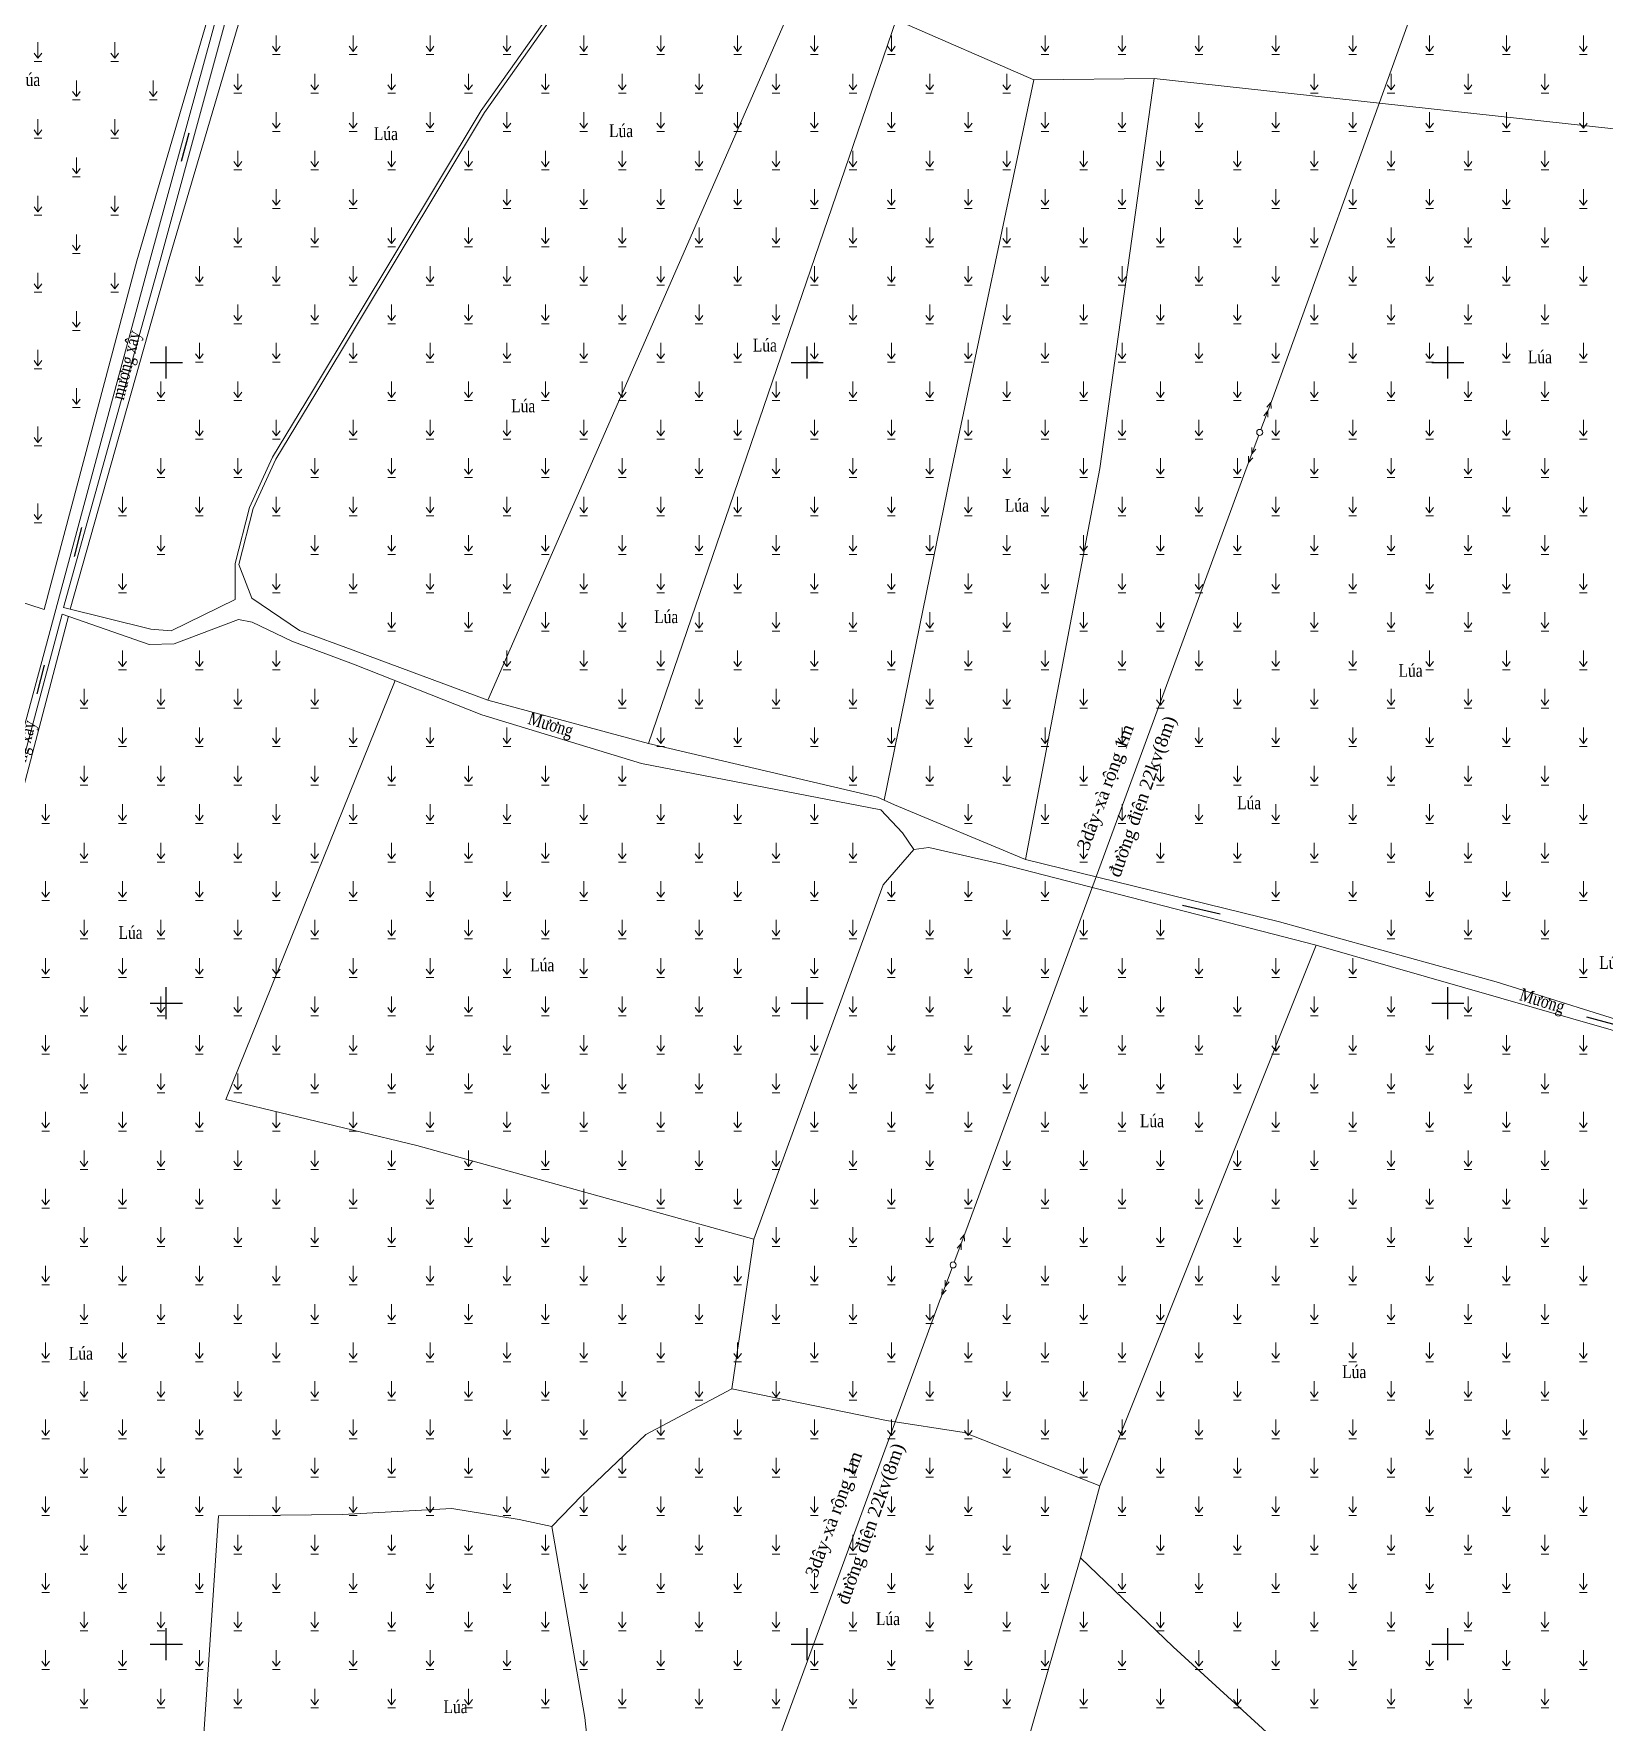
# Model space of a CAD drawing. Header units: metres. Extents: x 585499 to 586851, y 1565849 to 1566901.
# Drawn here: x 586139.7 to 586262.2, y 1566493.9 to 1566625.6 of the extents above; entities that cross this region are included whole.
import ezdxf

# ---------------------------------------------------------------- set-up
doc = ezdxf.new("R2010")
doc.units = ezdxf.units.M
for name, color, linetype, lineweight in [('duong bo', 97, 'Continuous', 0), ('Ghi chu', 2, 'Continuous', 5), ('muong xay', 90, 'Continuous', 0), ('text', 7, 'Continuous', 0), ('ThucVat', 90, 'Continuous', 0), ('thuy van', 111, 'Continuous', 0), ('đuongdien', 2, 'Continuous', 0)]:
    doc.layers.add(name, color=color, linetype=linetype, lineweight=lineweight)
doc.layers.add('K_HUNG', color=7, linetype='Continuous')
doc.styles.add('ghi chu', font='times.ttf', dxfattribs={"height": 1})
doc.styles.get("Standard").update_dxf_attribs({"font": 'simplex.shx'})
doc.linetypes.add('B_DAP_CAO1', pattern='A,0.2,[130,ltypeshp.shx,S=0.75,R=0,X=0,Y=0.75],1.2,[130,ltypeshp.shx,S=0.25,R=0,X=0,Y=0.25],1', length=2.4)
doc.linetypes.add('TAluy-500', pattern='A,0.667,[130,ltypeshp.shx,S=-0.25,R=0,X=-0.25,Y=0.25],0.333', length=1)
doc.linetypes.add('TAluy-500N', pattern='A,0.667,[130,ltypeshp.shx,S=-0.25,R=0,X=0.25,Y=-0.25],0.333', length=1)
doc.dimstyles.get("Standard").update_dxf_attribs({"dimtxt": 0.18, "dimasz": 0.18, "dimexe": 0.18, "dimexo": 0.0625, "dimgap": 0.09, "dimtad": 0, "dimtih": 1, "dimtoh": 1, "dimdec": 4, "dimzin": 0, "dimdsep": 46, "dimtxsty": 'Standard', "dimcen": 0.09, "dimadec": 0, "dimazin": 0, "dimtfac": 1, "dimtdec": 4, "dimtofl": 0, "dimtmove": 0, "dimatfit": 3, "dimfxl": 1, "dimtolj": 1, "dimtzin": 0, "dimarcsym": 0})

# ---------------------------------------------------------------- blocks, each defined once
blk = doc.blocks.new('cdct')
at = {"layer": 'Ghi chu'}
for points in [[(-0.95, 0), (-11.23, 0)], [(-8.18, -0.66), (-10, 0), (-8.18, 0.7)], [(-5.32, -0.66), (-7.15, 0), (-5.32, 0.7)], [(0.95, 0), (11.23, 0)], [(5.32, -0.66), (7.15, 0), (5.32, 0.7)], [(8.18, -0.66), (10, 0), (8.18, 0.7)]]:
    blk.add_lwpolyline(points, dxfattribs=at)
blk.add_circle((0, 0), 0.947, dxfattribs=at)
blk = doc.blocks.new('aa')
at = {"layer": 'ThucVat', "color": 8}
for p, q in [((586849.35, 1565409.62), (586849.05, 1565410.02)), ((586849.35, 1565409.62), (586849.35, 1565410.87)), ((586849.35, 1565409.62), (586849.65, 1565410.02)), ((586849.05, 1565409.37), (586849.65, 1565409.37))]:
    blk.add_line(p, q, dxfattribs=at)

msp = doc.modelspace()

# ---------------------------------------------------------------- linework, layer by layer
at = {"layer": 'duong bo', "color": 8}
for p, q in [((586180.08, 1566509.17, 14.25), (586182.66, 1566494.28, 14.25)), ((586182.66, 1566494.28, 14.25), (586185.6, 1566465.88, 14.25))]:
    msp.add_line(p, q, dxfattribs=at)
at = {"layer": 'duong bo', "color": 8, "linetype": 'B_DAP_CAO1', "elevation": 14.25}
for points in [[(586173.72, 1566694.18), (586158.22, 1566635.22), (586157.89, 1566634.1), (586150.14, 1566607.81), (586142.49, 1566580.76)], [(586100.14, 1566594.59), (586119.7, 1566587.49), (586140.47, 1566580.71), (586147.7, 1566607.92), (586154.78, 1566632.15)], [(586142.37, 1566580.19), (586117.25, 1566484.68)]]:
    msp.add_lwpolyline(points, dxfattribs=at)
at = {"layer": 'duong bo', "color": 8, "elevation": 14.25}
for points in [[(586175.09, 1566573.65), (586199.95, 1566630.45), (586206.96, 1566626.73)], [(586206.96, 1566626.73), (586187.64, 1566570.27)], [(586206.96, 1566626.73), (586217.7, 1566622.05)], [(586206.01, 1566565.85), (586211.23, 1566591.35), (586217.7, 1566622.05)], [(586217.05, 1566561.21), (586222.86, 1566591.72), (586227.08, 1566622.14), (586217.7, 1566622.05)], [(586227.08, 1566622.14), (586301.93, 1566613.95)], [(586154.64, 1566542.49), (586167.85, 1566575.18)], [(586195.84, 1566531.6), (586205.93, 1566559.23), (586208.34, 1566561.99)], [(586222.85, 1566512.35), (586239.74, 1566554.52)], [(586154.64, 1566542.49), (586169.56, 1566538.89), (586195.84, 1566531.6), (586194.14, 1566519.91)], [(586250.52, 1566478.46), (586237.04, 1566492.03), (586228.57, 1566499.78), (586221.35, 1566506.72), (586222.85, 1566512.35), (586212.26, 1566516.5), (586206.19, 1566517.45), (586194.14, 1566519.91), (586187.41, 1566516.36), (586182.43, 1566511.59), (586180.08, 1566509.17), (586177.53, 1566509.73), (586172.28, 1566510.57), (586163.76, 1566510.12), (586154.08, 1566510), (586151.82, 1566476.32)], [(586216.68, 1566490.55), (586216.68, 1566490.55), (586221.35, 1566506.72)]]:
    msp.add_lwpolyline(points, dxfattribs=at)
at = {"layer": 'K_HUNG', "color": 8}
for p, q in [((586150, 1566598.75), (586150, 1566601.25)), ((586200, 1566598.75), (586200, 1566601.25)), ((586250, 1566598.75), (586250, 1566601.25)), ((586148.75, 1566600), (586151.25, 1566600)), ((586198.75, 1566600), (586201.25, 1566600)), ((586248.75, 1566600), (586251.25, 1566600)), ((586150, 1566548.75), (586150, 1566551.25)), ((586200, 1566548.75), (586200, 1566551.25)), ((586250, 1566548.75), (586250, 1566551.25)), ((586148.75, 1566550), (586151.25, 1566550)), ((586198.75, 1566550), (586201.25, 1566550)), ((586248.75, 1566550), (586251.25, 1566550)), ((586150, 1566498.75), (586150, 1566501.25)), ((586200, 1566498.75), (586200, 1566501.25)), ((586250, 1566498.75), (586250, 1566501.25)), ((586148.75, 1566500), (586151.25, 1566500)), ((586198.75, 1566500), (586201.25, 1566500)), ((586248.75, 1566500), (586251.25, 1566500))]:
    msp.add_line(p, q, dxfattribs=at)
at = {"layer": 'muong xay', "color": 8, "elevation": 14.25}
for points in [[(586141.97, 1566580.89), (586149.51, 1566607.95), (586156.84, 1566634.8), (586168.12, 1566675.66), (586173.1, 1566694.55)], [(586155.3, 1566632.02), (586148.79, 1566608.23), (586115.79, 1566485.83), (586102.18, 1566489.54), (586072.11, 1566497.82)], [(586382.25, 1566407.59), (586370.27, 1566410.92), (586360.36, 1566413.69), (586339.75, 1566419.36), (586322.94, 1566424.06), (586301.53, 1566430.04), (586272.87, 1566437.94), (586243.73, 1566446), (586220.31, 1566452.56), (586183.04, 1566462.91), (586153.49, 1566471.33), (586115.61, 1566481.97), (586116.34, 1566484.76), (586141.86, 1566580.37)]]:
    msp.add_lwpolyline(points, dxfattribs=at)
at = {"layer": 'thuy van', "color": 8, "linetype": 'TAluy-500N', "elevation": 14.25}
for points in [[(586161.41, 1566597.75), (586174.57, 1566619.65), (586185.24, 1566634.72), (586188.93, 1566640.78)], [(586161.41, 1566597.75), (586174.57, 1566619.65), (586185.24, 1566634.72), (586188.93, 1566640.78)], [(586155.36, 1566584.3), (586156.5, 1566588.69), (586158.28, 1566592.6), (586161.41, 1566597.75)], [(586155.36, 1566584.3), (586156.5, 1566588.69), (586158.28, 1566592.6), (586161.41, 1566597.75)], [(586141.97, 1566580.89), (586148.79, 1566579.19), (586150.39, 1566579.07), (586155.38, 1566581.49), (586155.36, 1566584.3)], [(586141.97, 1566580.89), (586148.79, 1566579.19), (586150.39, 1566579.07), (586155.38, 1566581.49), (586155.36, 1566584.3)], [(586155.65, 1566584.23), (586156.68, 1566581.61), (586160.39, 1566579.09), (586164.79, 1566577.48), (586175.09, 1566573.65), (586187.64, 1566570.27), (586205.49, 1566566.09), (586206.82, 1566565.48), (586217.05, 1566561.21), (586236.88, 1566556.35), (586253.77, 1566551.68), (586266.08, 1566547.82)], [(586155.65, 1566584.23), (586156.68, 1566581.61), (586160.39, 1566579.09), (586164.79, 1566577.48), (586175.09, 1566573.65), (586187.64, 1566570.27), (586205.49, 1566566.09), (586206.82, 1566565.48), (586217.05, 1566561.21), (586236.88, 1566556.35), (586253.77, 1566551.68), (586266.08, 1566547.82)], [(586265.56, 1566547.13), (586239.74, 1566554.52), (586215.09, 1566560.87), (586209.51, 1566562.15), (586208.34, 1566561.99), (586207.44, 1566563.3), (586205.76, 1566565.09), (586187.08, 1566568.71), (586174.62, 1566572.51), (586164.6, 1566576.46), (586159.8, 1566578.24), (586156.69, 1566579.74), (586155.62, 1566579.93), (586150.62, 1566578.05), (586148.65, 1566578), (586141.86, 1566580.37)], [(586265.56, 1566547.13), (586239.74, 1566554.52), (586215.09, 1566560.87), (586209.51, 1566562.15), (586208.34, 1566561.99), (586207.44, 1566563.3), (586205.76, 1566565.09), (586187.08, 1566568.71), (586174.62, 1566572.51), (586164.6, 1566576.46), (586159.8, 1566578.24), (586156.69, 1566579.74), (586155.62, 1566579.93), (586150.62, 1566578.05), (586148.65, 1566578), (586141.86, 1566580.37)]]:
    msp.add_lwpolyline(points, dxfattribs=at)
at = {"layer": 'thuy van', "color": 8, "linetype": 'TAluy-500', "elevation": 14.25}
for points in [[(586161.67, 1566597.6), (586174.82, 1566619.49), (586185.48, 1566634.53), (586188.93, 1566638.62)], [(586161.67, 1566597.6), (586174.82, 1566619.49), (586185.48, 1566634.53), (586188.93, 1566638.62)], [(586155.65, 1566584.23), (586156.78, 1566588.59), (586158.55, 1566592.46), (586161.67, 1566597.6)], [(586155.65, 1566584.23), (586156.78, 1566588.59), (586158.55, 1566592.46), (586161.67, 1566597.6)]]:
    msp.add_lwpolyline(points, dxfattribs=at)
at = {"layer": 'đuongdien', "color": 8, "elevation": 14.25}
for points in [[(586256.88, 1566654.1), (586236.31, 1566597.17)], [(586234.35, 1566591.91), (586212.38, 1566532.21)], [(586210.42, 1566526.95), (586166.04, 1566406.08)]]:
    msp.add_lwpolyline(points, dxfattribs=at)

# ---------------------------------------------------------------- block references
at = {"layer": 'Ghi chu', "color": 8, "xscale": 0.2500000000464039, "yscale": 0.2500000000464039, "zscale": 0.2500000000464039, "rotation": 249.5643671281935}
for p in [(586235.33, 1566594.54, 14.25), (586211.4, 1566529.58, 14.25)]:
    msp.add_blockref('cdct', p, dxfattribs=at)
at = {"layer": 'ThucVat', "color": 8}
for p in [(-709.37, 1214.12), (-703.37, 1214.12), (-690.77, 1214.65), (-684.77, 1214.65), (-678.77, 1214.65), (-672.77, 1214.65), (-666.77, 1214.65), (-660.77, 1214.65), (-654.77, 1214.65), (-654.77, 1214.65), (-648.77, 1214.65), (-642.77, 1214.65), (-630.77, 1214.65), (-624.77, 1214.65), (-618.77, 1214.65), (-612.77, 1214.65), (-606.77, 1214.65), (-600.77, 1214.65), (-594.77, 1214.65), (-588.77, 1214.65), (-706.37, 1211.12), (-700.37, 1211.12), (-693.77, 1211.65), (-687.77, 1211.65), (-681.77, 1211.65), (-675.77, 1211.65), (-669.77, 1211.65), (-663.77, 1211.65), (-657.77, 1211.65), (-657.77, 1211.65), (-651.77, 1211.65), (-645.77, 1211.65), (-639.77, 1211.65), (-633.77, 1211.65), (-609.77, 1211.65), (-603.77, 1211.65), (-597.77, 1211.65), (-591.77, 1211.65), (-690.77, 1208.65), (-684.77, 1208.65), (-678.77, 1208.65), (-672.77, 1208.65), (-666.77, 1208.65), (-660.77, 1208.65), (-654.77, 1208.65), (-654.77, 1208.65), (-648.77, 1208.65), (-642.77, 1208.65), (-636.77, 1208.65), (-630.77, 1208.65), (-624.77, 1208.65), (-618.77, 1208.65), (-612.77, 1208.65), (-606.77, 1208.65), (-600.77, 1208.65), (-594.77, 1208.65), (-588.77, 1208.65), (-709.37, 1208.12), (-703.37, 1208.12), (-706.37, 1205.12), (-693.77, 1205.65), (-687.77, 1205.65), (-681.77, 1205.65), (-675.77, 1205.65), (-669.77, 1205.65), (-663.77, 1205.65), (-657.77, 1205.65), (-657.77, 1205.65), (-651.77, 1205.65), (-645.77, 1205.65), (-639.77, 1205.65), (-633.77, 1205.65), (-627.77, 1205.65), (-621.77, 1205.65), (-615.77, 1205.65), (-609.77, 1205.65), (-603.77, 1205.65), (-597.77, 1205.65), (-591.77, 1205.65), (-709.37, 1202.12), (-703.37, 1202.12), (-690.77, 1202.65), (-684.77, 1202.65), (-672.77, 1202.65), (-666.77, 1202.65), (-660.77, 1202.65), (-654.77, 1202.65), (-654.77, 1202.65), (-648.77, 1202.65), (-642.77, 1202.65), (-636.77, 1202.65), (-630.77, 1202.65), (-624.77, 1202.65), (-618.77, 1202.65), (-612.77, 1202.65), (-606.77, 1202.65), (-600.77, 1202.65), (-594.77, 1202.65), (-588.77, 1202.65), (-693.77, 1199.65), (-687.77, 1199.65), (-681.77, 1199.65), (-675.77, 1199.65), (-669.77, 1199.65), (-663.77, 1199.65), (-657.77, 1199.65), (-657.77, 1199.65), (-651.77, 1199.65), (-645.77, 1199.65), (-639.77, 1199.65), (-633.77, 1199.65), (-627.77, 1199.65), (-621.77, 1199.65), (-615.77, 1199.65), (-609.77, 1199.65), (-603.77, 1199.65), (-597.77, 1199.65), (-591.77, 1199.65), (-706.37, 1199.12), (-696.77, 1196.65), (-690.77, 1196.65), (-684.77, 1196.65), (-678.77, 1196.65), (-672.77, 1196.65), (-666.77, 1196.65), (-660.77, 1196.65), (-654.77, 1196.65), (-654.77, 1196.65), (-648.77, 1196.65), (-642.77, 1196.65), (-636.77, 1196.65), (-630.77, 1196.65), (-624.77, 1196.65), (-618.77, 1196.65), (-612.77, 1196.65), (-606.77, 1196.65), (-600.77, 1196.65), (-594.77, 1196.65), (-588.77, 1196.65), (-709.37, 1196.12), (-703.37, 1196.12), (-706.37, 1193.12), (-693.77, 1193.65), (-687.77, 1193.65), (-681.77, 1193.65), (-675.77, 1193.65), (-669.77, 1193.65), (-663.77, 1193.65), (-657.77, 1193.65), (-657.77, 1193.65), (-651.77, 1193.65), (-645.77, 1193.65), (-639.77, 1193.65), (-633.77, 1193.65), (-627.77, 1193.65), (-621.77, 1193.65), (-615.77, 1193.65), (-609.77, 1193.65), (-603.77, 1193.65), (-597.77, 1193.65), (-591.77, 1193.65), (-709.37, 1190.12), (-696.77, 1190.65), (-690.77, 1190.65), (-684.77, 1190.65), (-678.77, 1190.65), (-672.77, 1190.65), (-666.77, 1190.65), (-660.77, 1190.65), (-654.77, 1190.65), (-654.77, 1190.65), (-648.77, 1190.65), (-642.77, 1190.65), (-636.77, 1190.65), (-630.77, 1190.65), (-624.77, 1190.65), (-618.77, 1190.65), (-612.77, 1190.65), (-606.77, 1190.65), (-600.77, 1190.65), (-594.77, 1190.65), (-588.77, 1190.65), (-699.77, 1187.65), (-693.77, 1187.65), (-681.77, 1187.65), (-675.77, 1187.65), (-669.77, 1187.65), (-663.77, 1187.65), (-657.77, 1187.65), (-657.77, 1187.65), (-651.77, 1187.65), (-645.77, 1187.65), (-639.77, 1187.65), (-633.77, 1187.65), (-627.77, 1187.65), (-621.77, 1187.65), (-615.77, 1187.65), (-609.77, 1187.65), (-603.77, 1187.65), (-597.77, 1187.65), (-591.77, 1187.65), (-706.37, 1187.12), (-709.37, 1184.12), (-696.77, 1184.65), (-690.77, 1184.65), (-684.77, 1184.65), (-678.77, 1184.65), (-672.77, 1184.65), (-666.77, 1184.65), (-660.77, 1184.65), (-654.77, 1184.65), (-654.77, 1184.65), (-648.77, 1184.65), (-642.77, 1184.65), (-636.77, 1184.65), (-630.77, 1184.65), (-624.77, 1184.65), (-618.77, 1184.65), (-612.77, 1184.65), (-606.77, 1184.65), (-600.77, 1184.65), (-594.77, 1184.65), (-588.77, 1184.65), (-699.77, 1181.65), (-693.77, 1181.65), (-687.77, 1181.65), (-681.77, 1181.65), (-675.77, 1181.65), (-669.77, 1181.65), (-663.77, 1181.65), (-657.77, 1181.65), (-657.77, 1181.65), (-651.77, 1181.65), (-645.77, 1181.65), (-639.77, 1181.65), (-633.77, 1181.65), (-627.77, 1181.65), (-621.77, 1181.65), (-615.77, 1181.65), (-609.77, 1181.65), (-603.77, 1181.65), (-597.77, 1181.65), (-591.77, 1181.65), (-702.77, 1178.65), (-696.77, 1178.65), (-690.77, 1178.65), (-684.77, 1178.65), (-678.77, 1178.65), (-672.77, 1178.65), (-666.77, 1178.65), (-660.77, 1178.65), (-654.77, 1178.65), (-654.77, 1178.65), (-648.77, 1178.65), (-642.77, 1178.65), (-636.77, 1178.65), (-630.77, 1178.65), (-624.77, 1178.65), (-618.77, 1178.65), (-612.77, 1178.65), (-606.77, 1178.65), (-600.77, 1178.65), (-594.77, 1178.65), (-588.77, 1178.65), (-709.37, 1178.12), (-699.77, 1175.65), (-687.77, 1175.65), (-681.77, 1175.65), (-675.77, 1175.65), (-669.77, 1175.65), (-663.77, 1175.65), (-657.77, 1175.65), (-657.77, 1175.65), (-651.77, 1175.65), (-645.77, 1175.65), (-639.77, 1175.65), (-633.77, 1175.65), (-627.77, 1175.65), (-621.77, 1175.65), (-615.77, 1175.65), (-609.77, 1175.65), (-603.77, 1175.65), (-597.77, 1175.65), (-591.77, 1175.65), (-702.77, 1172.65), (-690.77, 1172.65), (-684.77, 1172.65), (-678.77, 1172.65), (-672.77, 1172.65), (-666.77, 1172.65), (-660.77, 1172.65), (-654.77, 1172.65), (-654.77, 1172.65), (-648.77, 1172.65), (-642.77, 1172.65), (-636.77, 1172.65), (-630.77, 1172.65), (-624.77, 1172.65), (-618.77, 1172.65), (-612.77, 1172.65), (-606.77, 1172.65), (-600.77, 1172.65), (-594.77, 1172.65), (-588.77, 1172.65), (-681.77, 1169.65), (-675.77, 1169.65), (-669.77, 1169.65), (-663.77, 1169.65), (-657.77, 1169.65), (-657.77, 1169.65), (-651.77, 1169.65), (-645.77, 1169.65), (-639.77, 1169.65), (-633.77, 1169.65), (-627.77, 1169.65), (-621.77, 1169.65), (-615.77, 1169.65), (-609.77, 1169.65), (-603.77, 1169.65), (-597.77, 1169.65), (-591.77, 1169.65), (-702.77, 1166.65), (-696.77, 1166.65), (-690.77, 1166.65), (-672.77, 1166.65), (-666.77, 1166.65), (-660.77, 1166.65), (-654.77, 1166.65), (-654.77, 1166.65), (-648.77, 1166.65), (-642.77, 1166.65), (-636.77, 1166.65), (-630.77, 1166.65), (-624.77, 1166.65), (-618.77, 1166.65), (-612.77, 1166.65), (-606.77, 1166.65), (-600.77, 1166.65), (-594.77, 1166.65), (-588.77, 1166.65), (-705.77, 1163.65), (-699.77, 1163.65), (-693.77, 1163.65), (-687.77, 1163.65), (-663.77, 1163.65), (-657.77, 1163.65), (-657.77, 1163.65), (-651.77, 1163.65), (-645.77, 1163.65), (-639.77, 1163.65), (-633.77, 1163.65), (-627.77, 1163.65), (-621.77, 1163.65), (-615.77, 1163.65), (-609.77, 1163.65), (-603.77, 1163.65), (-597.77, 1163.65), (-591.77, 1163.65), (-702.77, 1160.65), (-696.77, 1160.65), (-690.77, 1160.65), (-684.77, 1160.65), (-678.77, 1160.65), (-672.77, 1160.65), (-660.77, 1160.65), (-654.77, 1160.65), (-654.77, 1160.65), (-648.77, 1160.65), (-642.77, 1160.65), (-636.77, 1160.65), (-630.77, 1160.65), (-624.77, 1160.65), (-618.77, 1160.65), (-612.77, 1160.65), (-606.77, 1160.65), (-600.77, 1160.65), (-594.77, 1160.65), (-588.77, 1160.65), (-705.77, 1157.65), (-699.77, 1157.65), (-693.77, 1157.65), (-687.77, 1157.65), (-681.77, 1157.65), (-675.77, 1157.65), (-669.77, 1157.65), (-663.77, 1157.65), (-645.77, 1157.65), (-639.77, 1157.65), (-633.77, 1157.65), (-627.77, 1157.65), (-621.77, 1157.65), (-615.77, 1157.65), (-609.77, 1157.65), (-603.77, 1157.65), (-597.77, 1157.65), (-591.77, 1157.65), (-708.77, 1154.65), (-702.77, 1154.65), (-696.77, 1154.65), (-690.77, 1154.65), (-684.77, 1154.65), (-678.77, 1154.65), (-672.77, 1154.65), (-666.77, 1154.65), (-660.77, 1154.65), (-654.77, 1154.65), (-654.77, 1154.65), (-648.77, 1154.65), (-636.77, 1154.65), (-630.77, 1154.65), (-624.77, 1154.65), (-618.77, 1154.65), (-612.77, 1154.65), (-606.77, 1154.65), (-600.77, 1154.65), (-594.77, 1154.65), (-588.77, 1154.65), (-705.77, 1151.65), (-699.77, 1151.65), (-693.77, 1151.65), (-687.77, 1151.65), (-681.77, 1151.65), (-675.77, 1151.65), (-669.77, 1151.65), (-663.77, 1151.65), (-657.77, 1151.65), (-657.77, 1151.65), (-651.77, 1151.65), (-645.77, 1151.65), (-627.77, 1151.65), (-621.77, 1151.65), (-615.77, 1151.65), (-609.77, 1151.65), (-603.77, 1151.65), (-597.77, 1151.65), (-591.77, 1151.65), (-708.77, 1148.65), (-702.77, 1148.65), (-696.77, 1148.65), (-690.77, 1148.65), (-684.77, 1148.65), (-678.77, 1148.65), (-672.77, 1148.65), (-666.77, 1148.65), (-660.77, 1148.65), (-654.77, 1148.65), (-654.77, 1148.65), (-648.77, 1148.65), (-642.77, 1148.65), (-636.77, 1148.65), (-630.77, 1148.65), (-612.77, 1148.65), (-606.77, 1148.65), (-600.77, 1148.65), (-594.77, 1148.65), (-588.77, 1148.65), (-705.77, 1145.65), (-699.77, 1145.65), (-693.77, 1145.65), (-687.77, 1145.65), (-681.77, 1145.65), (-675.77, 1145.65), (-669.77, 1145.65), (-663.77, 1145.65), (-657.77, 1145.65), (-657.77, 1145.65), (-651.77, 1145.65), (-645.77, 1145.65), (-639.77, 1145.65), (-633.77, 1145.65), (-627.77, 1145.65), (-621.77, 1145.65), (-603.77, 1145.65), (-597.77, 1145.65), (-591.77, 1145.65), (-708.77, 1142.65), (-702.77, 1142.65), (-696.77, 1142.65), (-690.77, 1142.65), (-684.77, 1142.65), (-678.77, 1142.65), (-672.77, 1142.65), (-666.77, 1142.65), (-660.77, 1142.65), (-654.77, 1142.65), (-654.77, 1142.65), (-648.77, 1142.65), (-642.77, 1142.65), (-636.77, 1142.65), (-630.77, 1142.65), (-624.77, 1142.65), (-618.77, 1142.65), (-612.77, 1142.65), (-606.77, 1142.65), (-588.77, 1142.65), (-705.77, 1139.65), (-699.77, 1139.65), (-693.77, 1139.65), (-687.77, 1139.65), (-681.77, 1139.65), (-675.77, 1139.65), (-669.77, 1139.65), (-663.77, 1139.65), (-657.77, 1139.65), (-657.77, 1139.65), (-651.77, 1139.65), (-645.77, 1139.65), (-639.77, 1139.65), (-633.77, 1139.65), (-627.77, 1139.65), (-621.77, 1139.65), (-615.77, 1139.65), (-609.77, 1139.65), (-603.77, 1139.65), (-597.77, 1139.65), (-708.77, 1136.65), (-702.77, 1136.65), (-696.77, 1136.65), (-690.77, 1136.65), (-684.77, 1136.65), (-678.77, 1136.65), (-672.77, 1136.65), (-666.77, 1136.65), (-660.77, 1136.65), (-654.77, 1136.65), (-654.77, 1136.65), (-648.77, 1136.65), (-642.77, 1136.65), (-636.77, 1136.65), (-630.77, 1136.65), (-624.77, 1136.65), (-618.77, 1136.65), (-612.77, 1136.65), (-606.77, 1136.65), (-600.77, 1136.65), (-594.77, 1136.65), (-588.77, 1136.65), (-705.77, 1133.65), (-699.77, 1133.65), (-693.77, 1133.65), (-687.77, 1133.65), (-681.77, 1133.65), (-675.77, 1133.65), (-669.77, 1133.65), (-663.77, 1133.65), (-657.77, 1133.65), (-657.77, 1133.65), (-651.77, 1133.65), (-645.77, 1133.65), (-639.77, 1133.65), (-633.77, 1133.65), (-627.77, 1133.65), (-621.77, 1133.65), (-615.77, 1133.65), (-609.77, 1133.65), (-603.77, 1133.65), (-597.77, 1133.65), (-591.77, 1133.65), (-708.77, 1130.65), (-702.77, 1130.65), (-696.77, 1130.65), (-690.77, 1130.65), (-684.77, 1130.65), (-678.77, 1130.65), (-672.77, 1130.65), (-666.77, 1130.65), (-660.77, 1130.65), (-654.77, 1130.65), (-654.77, 1130.65), (-648.77, 1130.65), (-642.77, 1130.65), (-636.77, 1130.65), (-630.77, 1130.65), (-624.77, 1130.65), (-618.77, 1130.65), (-612.77, 1130.65), (-606.77, 1130.65), (-600.77, 1130.65), (-594.77, 1130.65), (-588.77, 1130.65), (-705.77, 1127.65), (-699.77, 1127.65), (-693.77, 1127.65), (-687.77, 1127.65), (-681.77, 1127.65), (-675.77, 1127.65), (-669.77, 1127.65), (-663.77, 1127.65), (-657.77, 1127.65), (-657.77, 1127.65), (-651.77, 1127.65), (-645.77, 1127.65), (-639.77, 1127.65), (-633.77, 1127.65), (-627.77, 1127.65), (-621.77, 1127.65), (-615.77, 1127.65), (-609.77, 1127.65), (-603.77, 1127.65), (-597.77, 1127.65), (-591.77, 1127.65), (-708.77, 1124.65), (-702.77, 1124.65), (-696.77, 1124.65), (-690.77, 1124.65), (-684.77, 1124.65), (-678.77, 1124.65), (-672.77, 1124.65), (-666.77, 1124.65), (-660.77, 1124.65), (-654.77, 1124.65), (-654.77, 1124.65), (-648.77, 1124.65), (-642.77, 1124.65), (-636.77, 1124.65), (-630.77, 1124.65), (-624.77, 1124.65), (-618.77, 1124.65), (-612.77, 1124.65), (-606.77, 1124.65), (-600.77, 1124.65), (-594.77, 1124.65), (-588.77, 1124.65), (-705.77, 1121.65), (-699.77, 1121.65), (-693.77, 1121.65), (-687.77, 1121.65), (-681.77, 1121.65), (-675.77, 1121.65), (-669.77, 1121.65), (-663.77, 1121.65), (-657.77, 1121.65), (-657.77, 1121.65), (-651.77, 1121.65), (-645.77, 1121.65), (-639.77, 1121.65), (-633.77, 1121.65), (-627.77, 1121.65), (-621.77, 1121.65), (-615.77, 1121.65), (-609.77, 1121.65), (-603.77, 1121.65), (-597.77, 1121.65), (-591.77, 1121.65), (-708.77, 1118.65), (-702.77, 1118.65), (-696.77, 1118.65), (-690.77, 1118.65), (-684.77, 1118.65), (-678.77, 1118.65), (-672.77, 1118.65), (-666.77, 1118.65), (-660.77, 1118.65), (-654.77, 1118.65), (-654.77, 1118.65), (-648.77, 1118.65), (-642.77, 1118.65), (-636.77, 1118.65), (-630.77, 1118.65), (-624.77, 1118.65), (-618.77, 1118.65), (-612.77, 1118.65), (-606.77, 1118.65), (-600.77, 1118.65), (-594.77, 1118.65), (-588.77, 1118.65), (-705.77, 1115.65), (-699.77, 1115.65), (-693.77, 1115.65), (-687.77, 1115.65), (-681.77, 1115.65), (-675.77, 1115.65), (-669.77, 1115.65), (-663.77, 1115.65), (-657.77, 1115.65), (-657.77, 1115.65), (-651.77, 1115.65), (-645.77, 1115.65), (-639.77, 1115.65), (-633.77, 1115.65), (-627.77, 1115.65), (-621.77, 1115.65), (-615.77, 1115.65), (-609.77, 1115.65), (-603.77, 1115.65), (-597.77, 1115.65), (-591.77, 1115.65), (-708.77, 1112.65), (-702.77, 1112.65), (-696.77, 1112.65), (-690.77, 1112.65), (-684.77, 1112.65), (-678.77, 1112.65), (-672.77, 1112.65), (-666.77, 1112.65), (-660.77, 1112.65), (-654.77, 1112.65), (-654.77, 1112.65), (-648.77, 1112.65), (-642.77, 1112.65), (-636.77, 1112.65), (-630.77, 1112.65), (-624.77, 1112.65), (-618.77, 1112.65), (-612.77, 1112.65), (-606.77, 1112.65), (-600.77, 1112.65), (-594.77, 1112.65), (-588.77, 1112.65), (-705.77, 1109.65), (-699.77, 1109.65), (-693.77, 1109.65), (-687.77, 1109.65), (-681.77, 1109.65), (-675.77, 1109.65), (-669.77, 1109.65), (-663.77, 1109.65), (-657.77, 1109.65), (-657.77, 1109.65), (-651.77, 1109.65), (-645.77, 1109.65), (-639.77, 1109.65), (-633.77, 1109.65), (-627.77, 1109.65), (-621.77, 1109.65), (-615.77, 1109.65), (-609.77, 1109.65), (-603.77, 1109.65), (-597.77, 1109.65), (-591.77, 1109.65), (-708.77, 1106.65), (-702.77, 1106.65), (-696.77, 1106.65), (-690.77, 1106.65), (-684.77, 1106.65), (-678.77, 1106.65), (-672.77, 1106.65), (-666.77, 1106.65), (-660.77, 1106.65), (-654.77, 1106.65), (-654.77, 1106.65), (-648.77, 1106.65), (-642.77, 1106.65), (-636.77, 1106.65), (-630.77, 1106.65), (-624.77, 1106.65), (-618.77, 1106.65), (-612.77, 1106.65), (-606.77, 1106.65), (-600.77, 1106.65), (-594.77, 1106.65), (-588.77, 1106.65), (-705.77, 1103.65), (-699.77, 1103.65), (-693.77, 1103.65), (-687.77, 1103.65), (-681.77, 1103.65), (-675.77, 1103.65), (-669.77, 1103.65), (-663.77, 1103.65), (-657.77, 1103.65), (-657.77, 1103.65), (-651.77, 1103.65), (-645.77, 1103.65), (-639.77, 1103.65), (-633.77, 1103.65), (-627.77, 1103.65), (-621.77, 1103.65), (-615.77, 1103.65), (-609.77, 1103.65), (-603.77, 1103.65), (-597.77, 1103.65), (-591.77, 1103.65), (-708.77, 1100.65), (-702.77, 1100.65), (-696.77, 1100.65), (-690.77, 1100.65), (-684.77, 1100.65), (-678.77, 1100.65), (-672.77, 1100.65), (-666.77, 1100.65), (-660.77, 1100.65), (-654.77, 1100.65), (-654.77, 1100.65), (-648.77, 1100.65), (-642.77, 1100.65), (-636.77, 1100.65), (-630.77, 1100.65), (-624.77, 1100.65), (-618.77, 1100.65), (-612.77, 1100.65), (-606.77, 1100.65), (-600.77, 1100.65), (-594.77, 1100.65), (-588.77, 1100.65), (-705.77, 1097.65), (-699.77, 1097.65), (-693.77, 1097.65), (-687.77, 1097.65), (-681.77, 1097.65), (-675.77, 1097.65), (-669.77, 1097.65), (-663.77, 1097.65), (-657.77, 1097.65), (-657.77, 1097.65), (-651.77, 1097.65), (-645.77, 1097.65), (-639.77, 1097.65), (-633.77, 1097.65), (-621.77, 1097.65), (-615.77, 1097.65), (-609.77, 1097.65), (-603.77, 1097.65), (-597.77, 1097.65), (-591.77, 1097.65), (-708.77, 1094.65), (-702.77, 1094.65), (-696.77, 1094.65), (-690.77, 1094.65), (-684.77, 1094.65), (-678.77, 1094.65), (-672.77, 1094.65), (-666.77, 1094.65), (-660.77, 1094.65), (-654.77, 1094.65), (-654.77, 1094.65), (-648.77, 1094.65), (-642.77, 1094.65), (-636.77, 1094.65), (-630.77, 1094.65), (-624.77, 1094.65), (-618.77, 1094.65), (-612.77, 1094.65), (-606.77, 1094.65), (-600.77, 1094.65), (-594.77, 1094.65), (-588.77, 1094.65), (-705.77, 1091.65), (-699.77, 1091.65), (-693.77, 1091.65), (-687.77, 1091.65), (-681.77, 1091.65), (-675.77, 1091.65), (-669.77, 1091.65), (-663.77, 1091.65), (-657.77, 1091.65), (-657.77, 1091.65), (-651.77, 1091.65), (-645.77, 1091.65), (-639.77, 1091.65), (-633.77, 1091.65), (-627.77, 1091.65), (-621.77, 1091.65), (-615.77, 1091.65), (-609.77, 1091.65), (-603.77, 1091.65), (-597.77, 1091.65), (-591.77, 1091.65), (-708.77, 1088.65), (-702.77, 1088.65), (-696.77, 1088.65), (-690.77, 1088.65), (-684.77, 1088.65), (-678.77, 1088.65), (-672.77, 1088.65), (-666.77, 1088.65), (-660.77, 1088.65), (-654.77, 1088.65), (-654.77, 1088.65), (-648.77, 1088.65), (-642.77, 1088.65), (-636.77, 1088.65), (-630.77, 1088.65), (-624.77, 1088.65), (-618.77, 1088.65), (-612.77, 1088.65), (-606.77, 1088.65), (-600.77, 1088.65), (-594.77, 1088.65), (-588.77, 1088.65), (-705.77, 1085.65), (-699.77, 1085.65), (-693.77, 1085.65), (-687.77, 1085.65), (-681.77, 1085.65), (-675.77, 1085.65), (-669.77, 1085.65), (-663.77, 1085.65), (-657.77, 1085.65), (-657.77, 1085.65), (-651.77, 1085.65), (-645.77, 1085.65), (-639.77, 1085.65), (-633.77, 1085.65), (-627.77, 1085.65), (-621.77, 1085.65), (-615.77, 1085.65), (-609.77, 1085.65), (-603.77, 1085.65), (-597.77, 1085.65), (-591.77, 1085.65)]:
    msp.add_blockref('aa', p, dxfattribs=at)

# ---------------------------------------------------------------- texts
at = {"layer": 'text', "color": 8, "style": 'ghi chu', "width": 0.8}
for p in [(586138.28, 1566621.57, 14.25), (586166.2, 1566617.35, 14.25), (586184.55, 1566617.58, 14.25), (586195.77, 1566600.85, 14.25), (586256.25, 1566599.93, 14.25), (586176.91, 1566596.11, 14.25), (586215.44, 1566588.35, 14.25), (586188.07, 1566579.66, 14.25), (586246.16, 1566575.47, 14.25), (586233.56, 1566565.14, 14.25), (586146.27, 1566555.02, 14.25), (586178.4, 1566552.49, 14.25), (586261.81, 1566552.68, 14.25), (586225.98, 1566540.33, 14.25), (586142.4, 1566522.19, 14.25), (586241.76, 1566520.75, 14.25), (586205.38, 1566501.48, 14.25), (586171.63, 1566494.61, 14.25)]:
    msp.add_text('Lúa', height=1, dxfattribs=at).set_placement(p)
for s, rotation, p in [('mương xây', 75.8706, (586146.67, 1566597.01, 14.25)), ('mương xây', 75.8706, (586138.49, 1566566.6, 14.25)), ('Mương', 342.8568, (586178.15, 1566571.81, 14.25)), ('Mương', 342.8568, (586255.52, 1566550.26, 14.25))]:
    msp.add_text(s, height=1, rotation=rotation, dxfattribs=at).set_placement(p)
at = {"layer": 'text', "color": 8, "style": 'ghi chu'}
for s, rotation, p in [('đường điện 22kv(8m)', 70.4845, (586224.41, 1566559.75)), ('3dây-xà rộng 1m ', 69.7825, (586221.96, 1566561.85)), ('đường điện 22kv(8m)', 70.4845, (586203.2, 1566503)), ('3dây-xà rộng 1m ', 69.7825, (586200.76, 1566505.11))]:
    msp.add_text(s, height=1, rotation=rotation, dxfattribs=at).set_placement(p)

# ---------------------------------------------------------------- leaders
at = {"layer": 'muong xay', "color": 8}
for points in [[(586151.18, 1566615.69, 14.25), (586151.79, 1566617.92, 14.25)], [(586142.83, 1566584.87, 14.25), (586143.41, 1566587.13, 14.25)], [(586139.92, 1566574.13, 14.25), (586140.5, 1566576.39, 14.25)]]:
    msp.add_leader(points, dimstyle='Standard', dxfattribs=at)
at = {"layer": 'thuy van', "color": 8}
for points in [[(586232.25, 1566556.95, 14.25), (586229.3, 1566557.63, 14.25)], [(586232.25, 1566556.95, 14.25), (586229.3, 1566557.63, 14.25)], [(586263.56, 1566548.18, 14.25), (586260.84, 1566548.92, 14.25)], [(586263.56, 1566548.18, 14.25), (586260.84, 1566548.92, 14.25)]]:
    msp.add_leader(points, dimstyle='Standard', dxfattribs=at)

doc.saveas('drawing.dxf')
